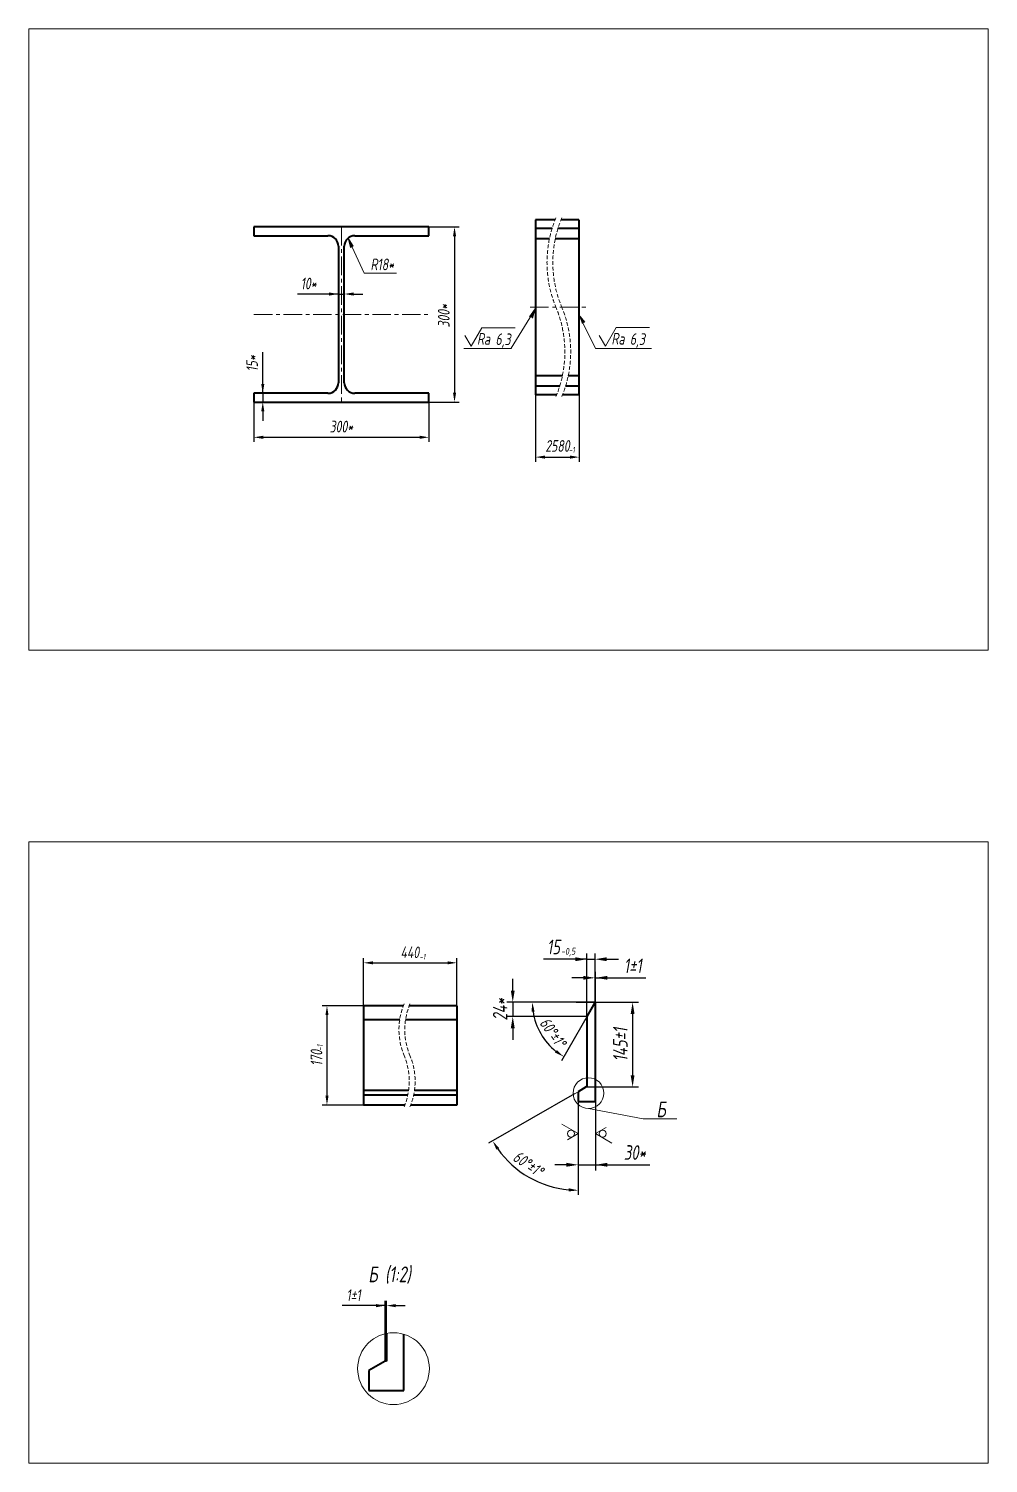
# Model space of a CAD drawing. Header units: millimetres. Extents: x 2336 to 4117, y 14795 to 41339.
# Drawn here: x 2472 to 4117, y 28079 to 30537 of the extents above; entities that cross this region are included whole.
import ezdxf

# ---------------------------------------------------------------- set-up
doc = ezdxf.new("R2010")
doc.units = ezdxf.units.MM
doc.linetypes.add('CENTER', pattern=[50.8, 31.75, -6.35, 6.35, -6.35])
doc.linetypes.add('HIDDEN', pattern=[9.525, 6.35, -3.175])
doc.layers.add('РАЗМЕРЫ', color=7, linetype='Continuous', lineweight=18)
doc.styles.get("Standard").update_dxf_attribs({"font": 'simplex.shx', "width": 0.7, "oblique": 10})
doc.dimstyles.new('Stand2', dxfattribs={"dimtxt": 10, "dimasz": 8, "dimexe": 4, "dimexo": 0, "dimgap": 4, "dimtad": 1, "dimdec": 0, "dimzin": 0, "dimdsep": 46, "dimtxsty": 'Standard', "dimcen": 0, "dimadec": 0, "dimazin": 0, "dimtfac": 1, "dimtdec": 0, "dimtmove": 0, "dimatfit": 3, "dimfxl": 0.18, "dimtolj": 1, "dimtzin": 0, "dimarcsym": 0})
doc.dimstyles.new('STAND2.5', dxfattribs={"dimtxt": 12, "dimasz": 10, "dimexe": 5, "dimexo": 0, "dimgap": 5, "dimtad": 1, "dimdec": 0, "dimzin": 0, "dimdsep": 46, "dimtxsty": 'Standard', "dimcen": 0, "dimadec": 0, "dimazin": 0, "dimtfac": 1, "dimtdec": 0, "dimtmove": 0, "dimatfit": 3, "dimfxl": 3, "dimtolj": 1, "dimtzin": 0, "dimarcsym": 1})
doc.dimstyles.new('Stand4', dxfattribs={"dimtxt": 20, "dimasz": 16, "dimexe": 8, "dimexo": 0, "dimgap": 8, "dimtad": 1, "dimdec": 0, "dimzin": 0, "dimdsep": 46, "dimtxsty": 'Standard', "dimcen": 0, "dimadec": 0, "dimazin": 0, "dimtfac": 1, "dimtdec": 0, "dimtmove": 0, "dimatfit": 3, "dimfxl": 0.18, "dimtolj": 1, "dimtzin": 0, "dimarcsym": 0})
doc.dimstyles.new('Stand5', dxfattribs={"dimtxt": 25, "dimasz": 20, "dimexe": 10, "dimexo": 0, "dimgap": 8, "dimtad": 1, "dimdec": 0, "dimzin": 0, "dimdsep": 46, "dimtxsty": 'Standard', "dimcen": 0, "dimadec": 0, "dimazin": 0, "dimtfac": 1, "dimtdec": 0, "dimtmove": 0, "dimatfit": 3, "dimfxl": 0.18, "dimtolj": 1, "dimtzin": 0, "dimarcsym": 0})

# ---------------------------------------------------------------- blocks, each defined once
blk = doc.blocks.new('*D5239')
at = {"layer": 'DEFPOINTS', "color": 0, "lineweight": 18}
for p in [(3012.8, 30082.2), (3002.8, 30000.3), (3012.8, 30000.3)]:
    blk.add_point(p, dxfattribs=at)
at = {"layer": 'РАЗМЕРЫ', "color": 0, "linetype": 'Continuous', "lineweight": -2}
for p, q in [((3002.8, 30000.3), (3002.8, 30090.2)), ((3012.8, 30000.3), (3012.8, 30090.2)), ((3002.8, 30082.2), (2932.4, 30082.2)), ((3002.8, 30082.2), (2932.4, 30082.2)), ((2986.8, 30082.2), (2970.8, 30082.2)), ((3002.8, 30082.2), (3012.8, 30082.2)), ((3028.8, 30082.2), (3044.8, 30082.2))]:
    blk.add_line(p, q, dxfattribs=at)
at = {"layer": 'РАЗМЕРЫ', "color": 0, "lineweight": 18}
for points in [[(2986.8, 30079.5), (2986.8, 30084.9), (3002.8, 30082.2)], [(3028.8, 30084.9), (3028.8, 30079.5), (3012.8, 30082.2)]]:
    blk.add_solid(points, dxfattribs=at)
at = {"layer": 'РАЗМЕРЫ', "color": 0, "lineweight": 18, "insert": (2951.6, 30100.2), "char_height": 20, "attachment_point": 5}
blk.add_mtext('\\A1;10*', dxfattribs=at)
blk = doc.blocks.new('*D5240')
at = {"layer": 'DEFPOINTS', "color": 0, "lineweight": 18}
for p in [(2873.1, 29897.1), (2877.7, 29912.1), (2877.7, 29897.1)]:
    blk.add_point(p, dxfattribs=at)
at = {"layer": 'РАЗМЕРЫ', "color": 0, "linetype": 'Continuous', "lineweight": -2}
for p, q in [((2873.1, 29912.1), (2873.1, 29982.5)), ((2873.1, 29912.1), (2873.1, 29982.5)), ((2873.1, 29928.1), (2873.1, 29944.1)), ((2877.7, 29912.1), (2865.1, 29912.1)), ((2877.7, 29897.1), (2865.1, 29897.1)), ((2873.1, 29912.1), (2873.1, 29897.1)), ((2873.1, 29881.1), (2873.1, 29865.1))]:
    blk.add_line(p, q, dxfattribs=at)
at = {"layer": 'РАЗМЕРЫ', "color": 0, "lineweight": 18}
for points in [[(2870.4, 29928.1), (2875.8, 29928.1), (2873.1, 29912.1)], [(2875.8, 29881.1), (2870.4, 29881.1), (2873.1, 29897.1)]]:
    blk.add_solid(points, dxfattribs=at)
at = {"layer": 'РАЗМЕРЫ', "color": 0, "lineweight": 18, "insert": (2854.7, 29963.3), "char_height": 20, "attachment_point": 5, "rotation": 90}
blk.add_mtext('\\A1;15*', dxfattribs=at)
blk = doc.blocks.new('*D5241')
at = {"layer": 'DEFPOINTS', "color": 0, "lineweight": 18}
for p in [(2857.8, 29897.1), (3157.8, 29897.1), (3157.8, 29836.7)]:
    blk.add_point(p, dxfattribs=at)
at = {"layer": 'РАЗМЕРЫ', "color": 0, "linetype": 'Continuous', "lineweight": -2}
for p, q in [((2857.8, 29897.1), (2857.8, 29828.7)), ((3157.8, 29897.1), (3157.8, 29828.7)), ((2873.8, 29836.7), (3141.8, 29836.7))]:
    blk.add_line(p, q, dxfattribs=at)
at = {"layer": 'РАЗМЕРЫ', "color": 0, "lineweight": 18}
for points in [[(2873.8, 29839.4), (2873.8, 29834), (2857.8, 29836.7)], [(3141.8, 29834), (3141.8, 29839.4), (3157.8, 29836.7)]]:
    blk.add_solid(points, dxfattribs=at)
at = {"layer": 'РАЗМЕРЫ', "color": 0, "lineweight": 18, "insert": (3007.8, 29855.1), "char_height": 20, "attachment_point": 5}
blk.add_mtext('\\A1;300*', dxfattribs=at)
blk = doc.blocks.new('*D5242')
at = {"layer": 'DEFPOINTS', "color": 0, "lineweight": 18}
for p in [(3157.8, 30197.1), (3157.8, 29897.1), (3201.7, 29897.1)]:
    blk.add_point(p, dxfattribs=at)
at = {"layer": 'РАЗМЕРЫ', "color": 0, "linetype": 'Continuous', "lineweight": -2}
for p, q in [((3157.8, 30197.1), (3209.7, 30197.1)), ((3201.7, 30181.1), (3201.7, 29913.1)), ((3157.8, 29897.1), (3209.7, 29897.1))]:
    blk.add_line(p, q, dxfattribs=at)
at = {"layer": 'РАЗМЕРЫ', "color": 0, "lineweight": 18}
for points in [[(3204.4, 30181.1), (3199.1, 30181.1), (3201.7, 30197.1)], [(3199.1, 29913.1), (3204.4, 29913.1), (3201.7, 29897.1)]]:
    blk.add_solid(points, dxfattribs=at)
at = {"layer": 'РАЗМЕРЫ', "color": 0, "lineweight": 18, "insert": (3183.3, 30044.8), "char_height": 20, "attachment_point": 5, "rotation": 90}
blk.add_mtext('\\A1;300*', dxfattribs=at)
blk = doc.blocks.new('*D5243')
at = {"layer": 'DEFPOINTS', "color": 0, "lineweight": 18}
for p in [(3340.7, 29909.5), (3415.6, 29909.5), (3415.6, 29802.7)]:
    blk.add_point(p, dxfattribs=at)
at = {"layer": 'РАЗМЕРЫ', "color": 0, "linetype": 'Continuous', "lineweight": -2}
for p, q in [((3340.7, 29909.5), (3340.7, 29794.7)), ((3415.6, 29909.5), (3415.6, 29794.7)), ((3356.7, 29802.7), (3399.6, 29802.7))]:
    blk.add_line(p, q, dxfattribs=at)
at = {"layer": 'РАЗМЕРЫ', "color": 0, "lineweight": 18}
for points in [[(3356.7, 29805.4), (3356.7, 29800.1), (3340.7, 29802.7)], [(3399.6, 29800.1), (3399.6, 29805.4), (3415.6, 29802.7)]]:
    blk.add_solid(points, dxfattribs=at)
at = {"layer": 'РАЗМЕРЫ', "color": 0, "lineweight": 18, "insert": (3378.2, 29821.9), "char_height": 20, "attachment_point": 5}
blk.add_mtext('\\A1;2580', dxfattribs=at)
blk = doc.blocks.new('*D5244')
at = {"layer": 'DEFPOINTS', "color": 0, "lineweight": 18}
for p in [(3354.8, 30119.8), (3744.8, 30119.8), (3744.8, 29806.3)]:
    blk.add_point(p, dxfattribs=at)
at = {"layer": 'РАЗМЕРЫ', "color": 0, "lineweight": 18, "insert": (3402.8, 29815.3), "char_height": 10, "attachment_point": 5}
blk.add_mtext('\\A1;-1', dxfattribs=at)
blk = doc.blocks.new('_NONE')
blk = doc.blocks.new('*D5245')
at = {"layer": 'РАЗМЕРЫ', "color": 0, "insert": (3504.1, 30002.9), "char_height": 20, "attachment_point": 5, "rotation": 358.9105}
blk.add_mtext('\\A1; Ra 6,3  \\S;', dxfattribs=at)
blk = doc.blocks.new('*D5246')
at = {"layer": 'DEFPOINTS', "color": 0, "lineweight": 18}
for p in [(3272.8, 30114.9), (2882.8, 29762.1), (3272.8, 29762.1)]:
    blk.add_point(p, dxfattribs=at)
at = {"layer": 'РАЗМЕРЫ', "color": 0, "lineweight": 18, "insert": (3077.8, 30132.9), "char_height": 20, "attachment_point": 5}
blk.add_mtext('\\A1;R18*', dxfattribs=at)
blk = doc.blocks.new('*D5247')
at = {"layer": 'РАЗМЕРЫ', "color": 0, "insert": (3273.8, 30002.6), "char_height": 20, "attachment_point": 5, "rotation": 358.9105}
blk.add_mtext('\\A1; Ra 6,3  \\S;', dxfattribs=at)
blk = doc.blocks.new('*D5263')
at = {"layer": 'DEFPOINTS', "color": 0, "lineweight": 18}
for p in [(3413.5, 28698.6), (3443.5, 28698.6), (3443.5, 28590.2)]:
    blk.add_point(p, dxfattribs=at)
at = {"layer": 'РАЗМЕРЫ', "color": 0, "linetype": 'Continuous', "lineweight": -2}
for p, q in [((3413.5, 28698.6), (3413.5, 28580.2)), ((3443.5, 28698.6), (3443.5, 28580.2)), ((3393.5, 28590.2), (3373.5, 28590.2)), ((3413.5, 28590.2), (3443.5, 28590.2)), ((3443.5, 28590.2), (3536.4, 28590.2)), ((3443.5, 28590.2), (3536.4, 28590.2)), ((3463.5, 28590.2), (3483.5, 28590.2))]:
    blk.add_line(p, q, dxfattribs=at)
at = {"layer": 'РАЗМЕРЫ', "color": 0, "lineweight": 18}
for points in [[(3393.5, 28586.9), (3393.5, 28593.6), (3413.5, 28590.2)], [(3463.5, 28593.6), (3463.5, 28586.9), (3443.5, 28590.2)]]:
    blk.add_solid(points, dxfattribs=at)
at = {"layer": 'РАЗМЕРЫ', "color": 0, "lineweight": 18, "insert": (3510.8, 28611.3), "char_height": 25, "attachment_point": 5}
blk.add_mtext('\\A1;30*', dxfattribs=at)
blk = doc.blocks.new('*D5264')
at = {"layer": 'DEFPOINTS', "color": 0, "lineweight": 18}
for p in [(3443.5, 28910.6), (3442.5, 28868.6), (3443.5, 28868.6)]:
    blk.add_point(p, dxfattribs=at)
at = {"layer": 'РАЗМЕРЫ', "color": 0, "linetype": 'Continuous', "lineweight": -2}
for p, q in [((3422.5, 28910.6), (3402.5, 28910.6)), ((3442.5, 28868.6), (3442.5, 28920.6)), ((3442.5, 28910.6), (3443.5, 28910.6)), ((3443.5, 28868.6), (3443.5, 28920.6)), ((3443.5, 28910.6), (3529.5, 28910.6)), ((3443.5, 28910.6), (3529.5, 28910.6)), ((3463.5, 28910.6), (3483.5, 28910.6))]:
    blk.add_line(p, q, dxfattribs=at)
at = {"layer": 'РАЗМЕРЫ', "color": 0, "lineweight": 18}
for points in [[(3422.5, 28907.3), (3422.5, 28913.9), (3442.5, 28910.6)], [(3463.5, 28913.9), (3463.5, 28907.3), (3443.5, 28910.6)]]:
    blk.add_solid(points, dxfattribs=at)
at = {"layer": 'РАЗМЕРЫ', "color": 0, "lineweight": 18, "insert": (3507.2, 28931.1), "char_height": 25, "attachment_point": 5}
blk.add_mtext('\\A1;1%%p1', dxfattribs=at)
blk = doc.blocks.new('*D5265')
at = {"layer": 'DEFPOINTS', "color": 0, "lineweight": 18}
for p in [(3442.5, 28942.4), (3442.5, 28868.6), (3428.5, 28844.3)]:
    blk.add_point(p, dxfattribs=at)
at = {"layer": 'РАЗМЕРЫ', "color": 0, "linetype": 'Continuous', "lineweight": -2}
for p, q in [((3428.5, 28942.4), (3354.3, 28942.4)), ((3428.5, 28942.4), (3354.3, 28942.4)), ((3408.5, 28942.4), (3388.5, 28942.4)), ((3428.5, 28844.3), (3428.5, 28952.4)), ((3428.5, 28942.4), (3442.5, 28942.4)), ((3442.5, 28868.6), (3442.5, 28952.4)), ((3462.5, 28942.4), (3482.5, 28942.4))]:
    blk.add_line(p, q, dxfattribs=at)
at = {"layer": 'РАЗМЕРЫ', "color": 0, "lineweight": 18}
for points in [[(3408.5, 28939.1), (3408.5, 28945.8), (3428.5, 28942.4)], [(3462.5, 28945.8), (3462.5, 28939.1), (3442.5, 28942.4)]]:
    blk.add_solid(points, dxfattribs=at)
at = {"layer": 'РАЗМЕРЫ', "color": 0, "lineweight": 18, "insert": (3371.4, 28963.4), "char_height": 25, "attachment_point": 5}
blk.add_mtext('\\A1;15', dxfattribs=at)
blk = doc.blocks.new('*D5266')
at = {"layer": 'DEFPOINTS', "color": 0, "lineweight": 18}
for p in [(3443.5, 28868.6), (3301.5, 28844.3), (3428.5, 28844.3)]:
    blk.add_point(p, dxfattribs=at)
at = {"layer": 'РАЗМЕРЫ', "color": 0, "linetype": 'Continuous', "lineweight": -2}
for p, q in [((3301.5, 28888.6), (3301.5, 28908.6)), ((3443.5, 28868.6), (3291.5, 28868.6)), ((3301.5, 28868.6), (3301.5, 28844.3)), ((3428.5, 28844.3), (3291.5, 28844.3)), ((3301.5, 28824.3), (3301.5, 28804.3))]:
    blk.add_line(p, q, dxfattribs=at)
at = {"layer": 'РАЗМЕРЫ', "color": 0, "lineweight": 18}
for points in [[(3298.2, 28888.6), (3304.8, 28888.6), (3301.5, 28868.6)], [(3304.8, 28824.3), (3298.2, 28824.3), (3301.5, 28844.3)]]:
    blk.add_solid(points, dxfattribs=at)
at = {"layer": 'РАЗМЕРЫ', "color": 0, "lineweight": 18, "insert": (3280, 28856.4), "char_height": 25, "attachment_point": 5, "rotation": 90}
blk.add_mtext('\\A1;24*', dxfattribs=at)
blk = doc.blocks.new('*D5267')
at = {"layer": 'DEFPOINTS', "color": 0, "lineweight": 18}
for p in [(3443.5, 28868.6), (3428, 28723.6), (3506.9, 28723.6)]:
    blk.add_point(p, dxfattribs=at)
at = {"layer": 'РАЗМЕРЫ', "color": 0, "linetype": 'Continuous', "lineweight": -2}
for p, q in [((3443.5, 28868.6), (3516.9, 28868.6)), ((3506.9, 28848.6), (3506.9, 28743.6)), ((3428, 28723.6), (3516.9, 28723.6))]:
    blk.add_line(p, q, dxfattribs=at)
at = {"layer": 'РАЗМЕРЫ', "color": 0, "lineweight": 18}
for points in [[(3510.2, 28848.6), (3503.6, 28848.6), (3506.9, 28868.6)], [(3503.6, 28743.6), (3510.2, 28743.6), (3506.9, 28723.6)]]:
    blk.add_solid(points, dxfattribs=at)
at = {"layer": 'РАЗМЕРЫ', "color": 0, "lineweight": 18, "insert": (3485.9, 28796.1), "char_height": 25, "attachment_point": 5, "rotation": 90}
blk.add_mtext('\\A1;145%%p1', dxfattribs=at)
blk = doc.blocks.new('*D5268')
at = {"layer": 'DEFPOINTS', "color": 0, "lineweight": 18}
for p in [(3338.9, 29260.1), (3728.9, 29260.1), (3728.9, 28942.4)]:
    blk.add_point(p, dxfattribs=at)
at = {"layer": 'РАЗМЕРЫ', "color": 0, "lineweight": 18, "insert": (3396.5, 28954.6), "char_height": 12, "attachment_point": 5}
blk.add_mtext('\\A1;-0,5', dxfattribs=at)
blk = doc.blocks.new('*D5269')
at = {"layer": 'DEFPOINTS', "color": 0, "lineweight": 18}
for p in [(3085, 28348.9), (3083, 28253.7), (3085, 28253.7)]:
    blk.add_point(p, dxfattribs=at)
at = {"layer": 'РАЗМЕРЫ', "color": 0, "linetype": 'Continuous', "lineweight": -2}
for p, q in [((3083, 28348.9), (3009.2, 28348.9)), ((3083, 28348.9), (3009.2, 28348.9)), ((3067, 28348.9), (3051, 28348.9)), ((3083, 28253.7), (3083, 28356.9)), ((3083, 28348.9), (3085, 28348.9)), ((3085, 28253.7), (3085, 28356.9)), ((3101, 28348.9), (3117, 28348.9))]:
    blk.add_line(p, q, dxfattribs=at)
at = {"layer": 'РАЗМЕРЫ', "color": 0, "lineweight": 18}
for points in [[(3067, 28346.2), (3067, 28351.6), (3083, 28348.9)], [(3101, 28351.6), (3101, 28346.2), (3085, 28348.9)]]:
    blk.add_solid(points, dxfattribs=at)
at = {"layer": 'РАЗМЕРЫ', "color": 0, "lineweight": 18, "insert": (3028.7, 28366.9), "char_height": 20, "attachment_point": 5}
blk.add_mtext('\\A1;1%%p1', dxfattribs=at)
blk = doc.blocks.new('*D5270')
at = {"layer": 'DEFPOINTS', "color": 0, "lineweight": 18}
for p in [(2869.7, 28732.6), (3259.7, 28732.6), (3259.7, 28377)]:
    blk.add_point(p, dxfattribs=at)
at = {"layer": 'РАЗМЕРЫ', "color": 0, "lineweight": 18, "insert": (3090.4, 28401.2), "char_height": 27, "attachment_point": 5}
blk.add_mtext('\\A1;Б (1:2)', dxfattribs=at)
blk = doc.blocks.new('*D5271')
at = {"layer": 'DEFPOINTS', "color": 0, "lineweight": 18}
for p in [(3332.4, 29024.9), (3722.4, 29024.9), (3722.4, 28663.7)]:
    blk.add_point(p, dxfattribs=at)
at = {"layer": 'РАЗМЕРЫ', "color": 0, "lineweight": 18, "insert": (3562, 28685.2), "char_height": 27, "attachment_point": 5}
blk.add_mtext('\\A1;Б \\S;', dxfattribs=at)
blk = doc.blocks.new('*D5272')
at = {"layer": 'DEFPOINTS', "color": 0, "lineweight": 18}
for p in [(3046.1, 28862.6), (2983.1, 28692.6), (3046.1, 28692.6)]:
    blk.add_point(p, dxfattribs=at)
at = {"layer": 'РАЗМЕРЫ', "color": 0, "linetype": 'Continuous', "lineweight": -2}
for p, q in [((3046.1, 28862.6), (2975.1, 28862.6)), ((2983.1, 28846.6), (2983.1, 28708.6)), ((3046.1, 28692.6), (2975.1, 28692.6))]:
    blk.add_line(p, q, dxfattribs=at)
at = {"layer": 'РАЗМЕРЫ', "color": 0, "lineweight": 18}
for points in [[(2985.8, 28846.6), (2980.5, 28846.6), (2983.1, 28862.6)], [(2980.5, 28708.6), (2985.8, 28708.6), (2983.1, 28692.6)]]:
    blk.add_solid(points, dxfattribs=at)
at = {"layer": 'РАЗМЕРЫ', "color": 0, "lineweight": 18, "insert": (2965.1, 28773.3), "char_height": 20, "attachment_point": 5, "rotation": 90}
blk.add_mtext('\\A1;170', dxfattribs=at)
blk = doc.blocks.new('*D5273')
at = {"layer": 'DEFPOINTS', "color": 0, "lineweight": 18}
for p in [(3205.7, 28936.3), (3045.9, 28777.9), (3205.7, 28777.9)]:
    blk.add_point(p, dxfattribs=at)
at = {"layer": 'РАЗМЕРЫ', "color": 0, "linetype": 'Continuous', "lineweight": -2}
for p, q in [((3045.9, 28777.9), (3045.9, 28944.3)), ((3061.9, 28936.3), (3189.7, 28936.3)), ((3205.7, 28777.9), (3205.7, 28944.3))]:
    blk.add_line(p, q, dxfattribs=at)
at = {"layer": 'РАЗМЕРЫ', "color": 0, "lineweight": 18}
for points in [[(3061.9, 28938.9), (3061.9, 28933.6), (3045.9, 28936.3)], [(3189.7, 28933.6), (3189.7, 28938.9), (3205.7, 28936.3)]]:
    blk.add_solid(points, dxfattribs=at)
at = {"layer": 'РАЗМЕРЫ', "color": 0, "lineweight": 18, "insert": (3125.2, 28954.3), "char_height": 20, "attachment_point": 5}
blk.add_mtext('\\A1;440', dxfattribs=at)
blk = doc.blocks.new('*D5274')
at = {"layer": 'РАЗМЕРЫ', "color": 0, "linetype": 'Continuous', "lineweight": -2}
for p, q in [((3440.5, 28868.6), (3327.1, 28868.6)), ((3441.5, 28866.8), (3384.8, 28768.6))]:
    blk.add_line(p, q, dxfattribs=at)
blk.add_arc((3442.5, 28868.6), 107.4, 188.5435, 231.4565, dxfattribs=at)
at = {"layer": 'РАЗМЕРЫ', "color": 0, "lineweight": 18}
for points in [[(3338.9, 28852.8), (3333.6, 28852.4), (3335.1, 28868.6)], [(3374, 28782.4), (3377, 28786.8), (3388.8, 28775.6)]]:
    blk.add_solid(points, dxfattribs=at)
at = {"layer": 'РАЗМЕРЫ', "color": 0, "lineweight": 18, "insert": (3370.4, 28816.6), "char_height": 20, "attachment_point": 5, "rotation": 305.8231}
blk.add_mtext('60%%d%%p1%%d', dxfattribs=at)
blk = doc.blocks.new('*D5275')
at = {"layer": 'РАЗМЕРЫ', "color": 0, "linetype": 'Continuous', "lineweight": -2}
for p, q in [((3407.3, 28711.9), (3260.1, 28627)), ((3413.5, 28708.4), (3413.5, 28538.5))]:
    blk.add_line(p, q, dxfattribs=at)
blk.add_arc((3413.5, 28715.5), 169, 215.4256, 264.5744, dxfattribs=at)
at = {"layer": 'РАЗМЕРЫ', "color": 0, "lineweight": 18}
for points in [[(3278, 28618.9), (3273.5, 28616.1), (3267.1, 28631)], [(3397.3, 28544.5), (3397.6, 28549.9), (3413.5, 28546.5)]]:
    blk.add_solid(points, dxfattribs=at)
at = {"layer": 'РАЗМЕРЫ', "color": 0, "lineweight": 18, "insert": (3328.1, 28591.6), "char_height": 20, "attachment_point": 5, "rotation": 325.4203}
blk.add_mtext('60%%d%%p1%%d', dxfattribs=at)
blk = doc.blocks.new('*D5276')
at = {"layer": 'DEFPOINTS', "color": 0, "lineweight": 18}
for p in [(3098.7, 29251), (3488.7, 29251), (3488.7, 28937.6)]:
    blk.add_point(p, dxfattribs=at)
at = {"layer": 'РАЗМЕРЫ', "color": 0, "lineweight": 18, "insert": (3146.7, 28946.6), "char_height": 10, "attachment_point": 5}
blk.add_mtext('\\A1;-1', dxfattribs=at)
blk = doc.blocks.new('*D5277')
at = {"layer": 'DEFPOINTS', "color": 0, "lineweight": 18}
for p in [(2598, 28993.9), (2980.2, 28993.9), (2598, 28603.9)]:
    blk.add_point(p, dxfattribs=at)
at = {"layer": 'РАЗМЕРЫ', "color": 0, "lineweight": 18, "insert": (2971.2, 28790.9), "char_height": 10, "attachment_point": 5, "rotation": 90}
blk.add_mtext('\\A1;-1', dxfattribs=at)

msp = doc.modelspace()

# ---------------------------------------------------------------- hatches: boundary and pattern name
at = {"layer": 'РАЗМЕРЫ', "linetype": 'Continuous', "lineweight": 18}
h = msp.add_hatch(color=256, dxfattribs=at)
h.dxf.hatch_style = 1
h.paths.add_polyline_path([(3024.77, 30166.06), (3026.14, 30163.09), (3028.22, 30163.99), (3026.88, 30166.06)])
h.paths.add_polyline_path([(3024.77, 30166.06), (3022.29, 30166.06), (3023.32, 30161.88), (3026.14, 30163.09)])
h.paths.add_polyline_path([(3024.77, 30166.06), (3026.88, 30166.06), (3021.73, 30174.06), (3021.08, 30174.06)])
h.paths.add_polyline_path([(3024.77, 30166.06), (3021.08, 30174.06), (3020.31, 30174.06), (3022.29, 30166.06)])
h.paths.add_polyline_path([(3021.08, 30174.06), (3019.44, 30177.62), (3020.31, 30174.06)])
h.paths.add_polyline_path([(3021.73, 30174.06), (3019.44, 30177.62), (3021.08, 30174.06)])
h = msp.add_hatch(color=256, dxfattribs=at)
h.dxf.hatch_style = 1
h.paths.add_polyline_path([(3334.01, 30045.21), (3332.52, 30042.3), (3330.48, 30043.27), (3331.9, 30045.29)])
h.paths.add_polyline_path([(3334.01, 30045.21), (3336.49, 30045.1), (3335.29, 30040.97), (3332.52, 30042.3)])
h.paths.add_polyline_path([(3334.01, 30045.21), (3331.9, 30045.29), (3337.37, 30053.08), (3338.02, 30053.05)])
h.paths.add_polyline_path([(3334.01, 30045.21), (3338.02, 30053.05), (3338.79, 30053.02), (3336.49, 30045.1)])
h.paths.add_polyline_path([(3338.02, 30053.05), (3339.81, 30056.54), (3338.79, 30053.02)])
h.paths.add_polyline_path([(3337.37, 30053.08), (3339.81, 30056.54), (3338.02, 30053.05)])
h = msp.add_hatch(color=256, dxfattribs=at)
h.dxf.hatch_style = 1
h.paths.add_polyline_path([(3420.71, 30035.12), (3422.26, 30032.24), (3420.29, 30031.12), (3419.44, 30033.43)])
h.paths.add_polyline_path([(3420.71, 30035.12), (3422.2, 30037.1), (3424.93, 30033.76), (3422.26, 30032.24)])
h.paths.add_polyline_path([(3420.71, 30035.12), (3419.44, 30033.43), (3416.14, 30042.36), (3416.53, 30042.88)])
h.paths.add_polyline_path([(3420.71, 30035.12), (3416.53, 30042.88), (3416.99, 30043.49), (3422.2, 30037.1)])
h.paths.add_polyline_path([(3416.53, 30042.88), (3414.67, 30046.33), (3416.99, 30043.49)])
h.paths.add_polyline_path([(3416.14, 30042.36), (3414.67, 30046.33), (3416.53, 30042.88)])

# ---------------------------------------------------------------- linework, layer by layer
at = {"color": 7, "linetype": 'Continuous', "lineweight": 40}
for p, q in [((3374.23, 30209.52), (3340.72, 30209.41)), ((3414.95, 30209.52), (3384.23, 30209.52)), ((3414.95, 30209.52), (3414.95, 29909.52)), ((3157.78, 30197.12), (2857.78, 30197.12)), ((2857.78, 30197.12), (2857.78, 30182.12)), ((3157.78, 30182.12), (3157.78, 30197.12)), ((3340.72, 30209.41), (3340.72, 29909.41)), ((3368.96, 30194.52), (3340.72, 30194.52)), ((3414.95, 30194.52), (3378.96, 30194.52)), ((2857.78, 30182.12), (2984.78, 30182.12)), ((3002.78, 30164.12), (3002.78, 29930.12)), ((3012.78, 29930.12), (3012.78, 30164.12)), ((3030.78, 30182.12), (3157.78, 30182.12)), ((3364.35, 30176.52), (3340.72, 30176.52)), ((3414.95, 30176.52), (3374.35, 30176.52)), ((3340.72, 29942.52), (3386.7, 29942.52)), ((3396.7, 29942.52), (3414.95, 29942.52)), ((3382.08, 29924.52), (3340.72, 29924.52)), ((3414.95, 29924.52), (3392.08, 29924.52)), ((2984.78, 29912.12), (2857.78, 29912.12)), ((2857.78, 29912.12), (2857.78, 29897.12)), ((2857.78, 29897.12), (3157.78, 29897.12)), ((3157.78, 29912.12), (3030.78, 29912.12)), ((3157.78, 29897.12), (3157.78, 29912.12)), ((3376.81, 29909.52), (3340.72, 29909.52)), ((3415.64, 29909.52), (3386.81, 29909.52)), ((3114.06, 28862.55), (3045.92, 28862.55)), ((3045.92, 28862.55), (3045.92, 28838.31)), ((3205.66, 28862.55), (3124.06, 28862.55)), ((3205.66, 28862.55), (3205.66, 28838.31)), ((3442.45, 28868.56), (3428.45, 28844.31)), ((3443.45, 28868.56), (3442.45, 28868.56)), ((3443.45, 28698.56), (3443.45, 28868.56)), ((3107.73, 28838.31), (3045.92, 28838.31)), ((3045.92, 28838.31), (3045.92, 28717.55)), ((3205.66, 28838.31), (3117.73, 28838.31)), ((3205.66, 28838.31), (3205.66, 28717.55)), ((3428.45, 28844.31), (3428.45, 28723.56)), ((3123.04, 28717.55), (3045.92, 28717.55)), ((3045.92, 28717.55), (3045.92, 28709.47)), ((3205.66, 28717.55), (3133.04, 28717.55)), ((3205.66, 28717.55), (3205.66, 28709.47)), ((3427.45, 28723.56), (3413.45, 28715.48)), ((3413.45, 28715.48), (3413.45, 28698.56)), ((3428.45, 28723.56), (3427.45, 28723.56)), ((3121.61, 28709.47), (3045.92, 28709.47)), ((3045.92, 28709.47), (3045.92, 28692.55)), ((3116.6, 28692.55), (3045.92, 28692.55)), ((3205.66, 28692.55), (3126.6, 28692.55)), ((3205.66, 28709.47), (3131.61, 28709.47)), ((3205.66, 28709.47), (3205.66, 28692.55)), ((3413.45, 28698.56), (3443.45, 28698.56)), ((3085.02, 28301.22), (3085.02, 28253.66)), ((3115.02, 28203.66), (3115.02, 28299.77)), ((3083.02, 28253.66), (3055.02, 28237.49)), ((3085.02, 28253.66), (3083.02, 28253.66)), ((3055.02, 28237.49), (3055.02, 28203.66)), ((3055.02, 28203.66), (3115.02, 28203.66))]:
    msp.add_line(p, q, dxfattribs=at)
at = {"color": 7, "linetype": 'HIDDEN', "lineweight": 18}
for centre, radius, start, end in [((3559.33, 30136.11), 199.13, 157.38014, 202.61986), ((3569.33, 30136.11), 199.13, 157.38014, 202.61986), ((3191.71, 29982.93), 199.13, 337.38014, 22.61986), ((3201.71, 29982.93), 199.13, 337.38014, 22.61986), ((3221.14, 28821.64), 114.63, 157.38014, 202.61986), ((3231.14, 28821.64), 114.63, 157.38014, 202.61986), ((3009.52, 28733.47), 114.63, 337.38014, 22.61986), ((3019.52, 28733.47), 114.63, 337.38014, 22.61986)]:
    msp.add_arc(centre, radius, start, end, dxfattribs=at)
at = {"color": 7, "linetype": 'Continuous', "lineweight": 40}
for centre, start, end in [((2984.78, 30164.12), 0, 90), ((3030.78, 30164.12), 90, 180), ((2984.78, 29930.12), 270, 0), ((3030.78, 29930.12), 180, 270)]:
    msp.add_arc(centre, 18, start, end, dxfattribs=at)
at = {"layer": 'РАЗМЕРЫ', "linetype": 'CENTER', "lineweight": 18}
for p, q in [((3007.78, 30197.12), (3007.78, 29897.12)), ((2857.78, 30047.12), (3157.78, 30047.12)), ((3331.26, 30059.52), (3430.21, 30059.52))]:
    msp.add_line(p, q, dxfattribs=at)
at = {"layer": 'РАЗМЕРЫ', "linetype": 'Continuous', "lineweight": 18}
for p, q in [((3019.44, 30177.62), (3028.22, 30163.99)), ((3023.32, 30161.88), (3019.44, 30177.62)), ((3019.57, 30177.37), (3047.01, 30118.04)), ((3028.22, 30163.99), (3023.32, 30161.88)), ((3046.83, 30118.08), (3102.46, 30118.08)), ((3339.75, 30056.46), (3298.84, 29989.2)), ((3339.81, 30056.54), (3330.48, 30043.27)), ((3335.29, 30040.97), (3339.81, 30056.54)), ((3424.93, 30033.76), (3414.67, 30046.33)), ((3414.71, 30046.23), (3443.86, 29988.53)), ((3299.12, 29989.07), (3217.89, 29988.73)), ((3443.45, 29989.04), (3539.24, 29989.04)), ((3442.45, 28868.56), (3409.98, 28868.56)), ((3413.45, 28715.48), (3388.7, 28701.19))]:
    msp.add_line(p, q, dxfattribs=at)
at = {"layer": 'РАЗМЕРЫ', "color": 0, "lineweight": 18}
for p, q in [((3230.09, 29993.01), (3248.35, 30024.53)), ((3248.35, 30024.53), (3305.52, 30024.53)), ((3460.27, 29993.09), (3478.57, 30024.79)), ((3478.57, 30024.79), (3535.74, 30024.79)), ((3230.09, 29993.01), (3219.53, 30011.3)), ((3460.27, 29993.09), (3449.71, 30011.38)), ((3431.31, 28686.69), (3525.15, 28668.86)), ((3525.15, 28668.86), (3582.85, 28668.86)), ((3413.45, 28643.63), (3385.46, 28659.79)), ((3413.45, 28643.63), (3395.16, 28633.07)), ((3443.45, 28643.63), (3461.74, 28654.19)), ((3443.45, 28643.63), (3471.44, 28627.47))]:
    msp.add_line(p, q, dxfattribs=at)
for points in [[(2471.91, 30536.8), (4116.53, 30536.8), (4116.53, 29471.94), (2471.91, 29471.94)], [(2471.91, 29143.61), (4116.53, 29143.61), (4116.53, 28078.75), (2471.91, 28078.75)]]:
    msp.add_lwpolyline(points, close=True, dxfattribs=at)
at = {"layer": 'РАЗМЕРЫ', "linetype": 'Continuous', "lineweight": 18}
for centre, radius in [((3431.31, 28713.04), 26.35), ((3401.26, 28643.63), 6.1), ((3455.64, 28643.63), 6.1), ((3097.14, 28240.92), 61.51)]:
    msp.add_circle(centre, radius, dxfattribs=at)

# ---------------------------------------------------------------- dimensions: what is measured, and where the dimension line sits
for base, p1, p2, angle, text, dimstyle, picture, middle in [((3201.72, 29897.12), (3157.78, 30197.12), (3157.78, 29897.12), 90, '300*', 'Stand4', '*D5242', (3201.72, 30044.81)), ((3012.78, 30082.21), (3002.78, 30000.26), (3012.78, 30000.26), 180, '10*', 'Stand4', '*D5239', (2951.58, 30082.21)), ((2873.09, 29897.12), (2877.72, 29912.12), (2877.72, 29897.12), 90, '15*', 'Stand4', '*D5240', (2873.09, 29963.32)), ((3301.5, 28844.31), (3443.45, 28868.56), (3428.45, 28844.31), 90, '24*', 'Stand5', '*D5266', (3301.5, 28856.44))]:
    dim = msp.add_linear_dim(base=base, p1=p1, p2=p2, angle=angle, text=text, dimstyle=dimstyle, dxfattribs=at)
    dim.commit()
    dim.dimension.update_dxf_attribs({"geometry": picture, "text_midpoint": middle, "dimtype": 160})
at = {"layer": 'РАЗМЕРЫ', "color": 0, "linetype": 'Continuous', "lineweight": 18}
for base, p1, p2, text, dimstyle, override, picture, middle in [((3272.75, 30114.9), (2882.75, 29762.07), (3272.75, 29762.07), 'R18*', 'Stand4', {"dimblk1": 'NONE', "dimblk2": 'NONE', "dimsah": 1, "dimse1": 1, "dimse2": 1, "dimsd1": 1, "dimsd2": 1}, '*D5246', (3077.75, 30114.9)), ((3744.82, 29806.33), (3354.82, 30119.76), (3744.82, 30119.76), '-1', 'Stand2', {"dimzin": 12, "dimblk1": 'NONE', "dimblk2": 'NONE', "dimsah": 1, "dimse1": 1, "dimse2": 1, "dimsd1": 1, "dimsd2": 1, "dimtofl": 0}, '*D5244', (3402.82, 29806.33)), ((3488.67, 28937.61), (3098.67, 29251.04), (3488.67, 29251.04), '-1', 'Stand2', {"dimzin": 12, "dimblk1": 'NONE', "dimblk2": 'NONE', "dimsah": 1, "dimse1": 1, "dimse2": 1, "dimsd1": 1, "dimsd2": 1, "dimtofl": 0}, '*D5276', (3146.67, 28937.61)), ((3728.93, 28942.42), (3338.93, 29260.14), (3728.93, 29260.14), '-0,5', 'STAND2.5', {"dimse1": 1, "dimse2": 1, "dimsd1": 1, "dimsd2": 1}, '*D5268', (3396.45, 28942.42)), ((3722.37, 28663.69), (3332.37, 29024.86), (3722.37, 29024.86), 'Б \\S;', 'Stand5', {"dimtxt": 27, "dimblk1": 'NONE', "dimblk2": 'NONE', "dimsah": 1, "dimse1": 1, "dimse2": 1, "dimsd1": 1, "dimsd2": 1}, '*D5271', (3562, 28663.69)), ((3259.68, 28376.99), (2869.68, 28732.58), (3259.68, 28732.58), 'Б (1:2)', 'Stand5', {"dimtxt": 27, "dimblk1": 'NONE', "dimblk2": 'NONE', "dimsah": 1, "dimse1": 1, "dimse2": 1, "dimsd1": 1, "dimsd2": 1}, '*D5270', (3090.35, 28376.99))]:
    dim = msp.add_linear_dim(base=base, p1=p1, p2=p2, text=text, dimstyle=dimstyle, override=override, dxfattribs=at)
    dim.commit()
    dim.dimension.update_dxf_attribs({"geometry": picture, "text_midpoint": middle, "dimtype": 160})
at = {"layer": 'РАЗМЕРЫ'}
for p1, p2, picture, middle in [((3095.02, 29985.41), (3139.01, 29984.58), '*D5247', (3273.44, 29982.02)), ((3325.24, 29985.68), (3369.23, 29984.84), '*D5245', (3503.66, 29982.28))]:
    dim = msp.add_diameter_dim_2p(p1=p1, p2=p2, text=' Ra 6,3  \\S;', dimstyle='Stand4', override={"dimse1": 1, "dimsd1": 1, "dimsd2": 1}, dxfattribs=at)
    dim.commit()
    dim.dimension.update_dxf_attribs({"geometry": picture, "text_midpoint": middle, "dimtype": 163})
at = {"layer": 'РАЗМЕРЫ', "linetype": 'Continuous', "lineweight": 18}
for base, p1, p2, text, picture, middle in [((3157.78, 29836.7), (2857.78, 29897.12), (3157.78, 29897.12), '300*', '*D5241', (3007.78, 29855.12)), ((3415.64, 29802.74), (3340.72, 29909.52), (3415.64, 29909.52), '2580', '*D5243', (3378.18, 29821.93))]:
    dim = msp.add_linear_dim(base=base, p1=p1, p2=p2, text=text, dimstyle='Stand4', dxfattribs=at)
    dim.commit()
    dim.dimension.update_dxf_attribs({"geometry": picture, "text_midpoint": middle})
at = {"layer": 'РАЗМЕРЫ', "color": 0, "linetype": 'Continuous', "lineweight": 18}
dim = msp.add_linear_dim(base=(2980.22, 28993.9), p1=(2598.04, 28603.9), p2=(2598.04, 28993.9), angle=90, text='-1', dimstyle='Stand2', override={"dimse1": 1, "dimse2": 1, "dimsd1": 1, "dimsd2": 1}, dxfattribs=at)
dim.commit()
dim.dimension.update_dxf_attribs({"geometry": '*D5277', "text_midpoint": (2980.22, 28790.88), "dimtype": 160})
at = {"layer": 'РАЗМЕРЫ', "linetype": 'Continuous', "lineweight": 18}
for base, p1, p2, text, dimstyle, picture, middle in [((3205.66, 28936.27), (3045.92, 28777.93), (3205.66, 28777.93), '440', 'Stand4', '*D5273', (3125.19, 28936.27)), ((3442.45, 28942.42), (3428.45, 28844.31), (3442.45, 28868.56), '15', 'Stand5', '*D5265', (3371.37, 28942.42)), ((3443.45, 28910.61), (3442.45, 28868.56), (3443.45, 28868.56), '1%%p1', 'Stand5', '*D5264', (3507.17, 28910.61)), ((3443.45, 28590.24), (3413.45, 28698.56), (3443.45, 28698.56), '30*', 'Stand5', '*D5263', (3510.78, 28590.24)), ((3085.02, 28348.89), (3083.02, 28253.66), (3085.02, 28253.66), '1%%p1', 'Stand4', '*D5269', (3028.66, 28348.89))]:
    dim = msp.add_linear_dim(base=base, p1=p1, p2=p2, text=text, dimstyle=dimstyle, dxfattribs=at)
    dim.commit()
    dim.dimension.update_dxf_attribs({"geometry": picture, "text_midpoint": middle, "dimtype": 160})
dim = msp.add_linear_dim(base=(2983.13, 28692.55), p1=(3046.06, 28862.55), p2=(3046.07, 28692.55), angle=90, dimstyle='Stand4', dxfattribs=at)
dim.commit()
dim.dimension.update_dxf_attribs({"geometry": '*D5272', "text_midpoint": (2983.13, 28773.28), "dimtype": 160})
for base, center, p1, p2, picture, middle in [((3341.53, 28831.83), (3442.45, 28868.56), (3440.46, 28868.56), (3441.46, 28866.84), '*D5274', (3355.37, 28805.7)), ((3355.64, 28556.65), (3413.45, 28715.48), (3407.29, 28711.92), (3413.45, 28708.36), '*D5275', (3317.52, 28576.31))]:
    dim = msp.add_angular_dim_3p(base=base, center=center, p1=p1, p2=p2, text='60%%d%%p1%%d', dimstyle='Stand4', dxfattribs=at)
    dim.commit()
    dim.dimension.update_dxf_attribs({"geometry": picture, "text_midpoint": middle, "dimtype": 165})
dim = msp.add_linear_dim(base=(3506.91, 28723.56), p1=(3443.45, 28868.56), p2=(3427.95, 28723.56), angle=90, text='145%%p1', dimstyle='Stand5', dxfattribs=at)
dim.commit()
dim.dimension.update_dxf_attribs({"geometry": '*D5267', "text_midpoint": (3485.89, 28796.06)})

doc.saveas('drawing.dxf')
